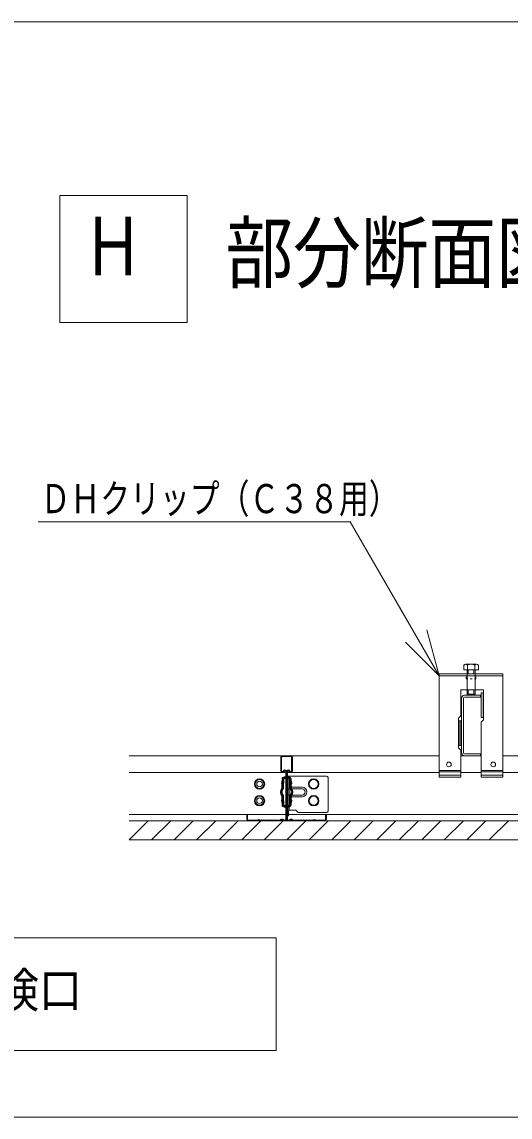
# Model space of a CAD drawing. Units: millimetres, scale not verified. Extents: x -205 to 205, y -142 to 142.
# Drawn here: x 80.2 to 110.9, y -60.4 to 8.5 of the extents above; entities that cross this region are included whole.
import ezdxf
from ezdxf.enums import TextEntityAlignment as Align

# ---------------------------------------------------------------- set-up
doc = ezdxf.new("R2010")
doc.units = ezdxf.units.MM
doc.header["$LTSCALE"] = 0.25
for name, color, linetype, lineweight in [('2-1_2-0', 7, 'Continuous', 18), ('2-3_2-2', 7, 'Continuous', 18), ('F-2_F-1 レイアウト', 7, 'Continuous', 18), ('F-3_F-2 補助線', 7, 'Continuous', 18)]:
    doc.layers.add(name, color=color, linetype=linetype, lineweight=lineweight)
doc.styles.add('ＭＳ ゴシック', font='')
doc.styles.get('ＭＳ ゴシック').set_extended_font_data('MS Gothic')

msp = doc.modelspace()

# ---------------------------------------------------------------- linework, layer by layer
at = {"layer": '2-1_2-0'}
for p, q in [((108.0845, -31.8937), (108.7773, -31.8937)), ((108.1809, -32.2437), (108.1809, -32.4937)), ((108.1999, -31.9437), (108.1999, -32.2437)), ((108.2509, -32.2437), (108.2509, -32.4937)), ((108.6109, -32.2437), (108.6109, -32.4937)), ((108.6618, -31.9437), (108.6618, -32.2437)), ((108.6809, -32.2437), (108.6809, -32.4937)), ((108.8927, -31.9437), (108.8927, -32.2437)), ((108.4309, -32.4937), (106.4309, -32.4937)), ((106.4309, -32.4937), (106.4309, -38.9937)), ((108.4309, -32.6137), (106.4309, -32.6137)), ((108.1309, -32.6778), (108.1309, -32.8078)), ((108.2239, -32.8078), (108.1309, -32.8078)), ((108.1809, -32.4937), (108.1809, -33.4937)), ((108.4309, -32.8078), (108.3664, -32.8078)), ((108.4309, -32.4937), (110.4309, -32.4937)), ((108.4309, -32.6137), (110.4309, -32.6137)), ((108.4309, -32.8078), (108.4954, -32.8078)), ((108.6378, -32.8078), (108.7309, -32.8078)), ((108.6809, -32.4937), (108.6809, -33.4937)), ((108.7309, -32.6778), (108.7309, -32.8078)), ((110.4309, -32.4937), (110.4309, -38.9937)), ((107.7959, -33.4937), (108.4309, -33.4937)), ((108.1809, -33.4937), (108.1809, -33.7737)), ((108.2509, -33.4937), (108.2509, -33.8437)), ((109.2159, -33.4937), (108.4309, -33.4937)), ((108.6109, -33.4937), (108.6109, -33.8437)), ((109.2159, -33.6937), (109.0659, -33.6937)), ((109.0659, -35.2437), (109.0659, -33.6937)), ((109.1859, -35.2437), (109.1859, -33.6937)), ((109.2159, -35.3937), (109.2159, -33.4937)), ((107.8309, -34.0237), (107.8309, -37.4637)), ((107.9509, -34.0237), (107.9509, -37.4637)), ((109.0309, -33.8437), (108.0109, -33.8437)), ((109.0309, -33.9637), (108.0109, -33.9637)), ((108.2509, -33.8437), (108.1809, -33.7737)), ((108.6109, -33.8437), (108.6809, -33.7737)), ((109.0309, -33.8437), (109.0309, -33.9637)), ((107.6459, -37.1437), (107.6459, -35.2937)), ((107.6459, -35.4437), (107.7959, -35.4437)), ((107.6759, -36.9937), (107.6759, -35.4437)), ((107.7959, -36.9937), (107.7959, -35.4437)), ((109.0659, -35.2437), (109.2159, -35.2437)), ((109.2159, -35.3937), (109.0659, -35.5437)), ((109.0659, -35.5437), (109.0659, -38.9937)), ((107.6459, -36.9937), (107.7959, -36.9937)), ((107.6459, -37.1437), (107.7959, -37.2937)), ((86.9467, -37.6437), (106.4309, -37.6437)), ((96.4767, -37.7437), (96.4767, -38.6037)), ((96.5267, -38.6037), (96.5267, -37.7437)), ((96.5617, -37.6437), (96.5517, -37.6437)), ((96.5767, -37.6437), (97.1067, -37.6437)), ((96.5767, -37.6937), (97.1067, -37.6937)), ((97.1567, -38.6037), (97.1567, -37.7437)), ((97.2067, -37.7437), (97.2067, -38.6037)), ((107.7959, -37.2937), (107.7959, -38.9937)), ((107.7959, -37.6437), (109.0659, -37.6437)), ((107.7959, -37.6437), (109.0659, -37.6437)), ((108.0109, -37.5237), (109.0309, -37.5237)), ((109.0309, -37.6437), (109.0309, -37.5237)), ((110.4309, -37.6437), (114.0804, -37.6437)), ((96.6138, -38.6373), (96.688, -38.5631)), ((97.0696, -38.6373), (96.9953, -38.5631)), ((86.9467, -38.7037), (106.4309, -38.7037)), ((96.5227, -39.3909), (96.5579, -39.1909)), ((96.5579, -39.1908), (96.5608, -39.0997)), ((96.5579, -39.1908), (96.608, -39.1908)), ((96.5716, -39.4237), (96.6069, -39.2237)), ((96.6217, -39.4237), (96.657, -39.2237)), ((96.6428, -39.6726), (96.6608, -39.1028)), ((96.6474, -38.6745), (96.7234, -38.5985)), ((96.6907, -38.9737), (96.7917, -38.9737)), ((96.6907, -39.0237), (96.7917, -39.0237)), ((96.6907, -39.0737), (96.7917, -39.0737)), ((96.7917, -38.6267), (96.7917, -41.6437)), ((96.8417, -38.6267), (96.8417, -41.6437)), ((96.8917, -38.6267), (96.8917, -41.6437)), ((96.9926, -38.9737), (96.8917, -38.9737)), ((96.9926, -39.0237), (96.8917, -39.0237)), ((96.9926, -39.0737), (96.8917, -39.0737)), ((96.9117, -38.9237), (96.9117, -41.0737)), ((97.0217, -38.9237), (96.9117, -38.9237)), ((96.9117, -39.0737), (97.0117, -39.0737)), ((97.036, -38.6745), (96.96, -38.5985)), ((97.0117, -41.0737), (97.0117, -38.9237)), ((97.0217, -38.9237), (99.3417, -38.9237)), ((97.0405, -39.6726), (97.0226, -39.1028)), ((97.0617, -39.4237), (97.0264, -39.2237)), ((97.0264, -39.2237), (97.0764, -39.2237)), ((97.0764, -39.2237), (97.0726, -39.1012)), ((97.1254, -39.1908), (97.0754, -39.1908)), ((97.1117, -39.4237), (97.0764, -39.2237)), ((97.1254, -39.1908), (97.1225, -39.0997)), ((97.1607, -39.3909), (97.1254, -39.1909)), ((99.4417, -39.0237), (99.4417, -41.1237)), ((106.4309, -38.5719), (107.7959, -38.5719)), ((106.4309, -38.6491), (107.7959, -38.6491)), ((106.4309, -38.8737), (107.7959, -38.8737)), ((106.4309, -38.9937), (107.7959, -38.9937)), ((107.7959, -38.7037), (109.0659, -38.7037)), ((110.4309, -38.5719), (109.0659, -38.5719)), ((110.4309, -38.6491), (109.0659, -38.6491)), ((110.4309, -38.8737), (109.0659, -38.8737)), ((110.4309, -38.9937), (109.0659, -38.9937)), ((110.4309, -38.7037), (114.0804, -38.7037)), ((96.5775, -39.3908), (96.5227, -39.3908)), ((96.55, -39.4425), (96.5227, -39.3908)), ((96.5429, -39.6695), (96.55, -39.4425)), ((96.5816, -39.4425), (96.55, -39.4425)), ((96.6217, -39.4237), (96.5716, -39.4237)), ((96.599, -39.4755), (96.5716, -39.4237)), ((96.5929, -39.6711), (96.599, -39.4755)), ((96.649, -39.4755), (96.599, -39.4755)), ((96.649, -39.4755), (96.6217, -39.4237)), ((97.0117, -39.7437), (96.9117, -39.7437)), ((97.8117, -39.6237), (97.0117, -39.6237)), ((97.8117, -39.7237), (97.0117, -39.7237)), ((97.0343, -39.4755), (97.0617, -39.4237)), ((97.0343, -39.4755), (97.0843, -39.4755)), ((97.0617, -39.4237), (97.1117, -39.4237)), ((97.0843, -39.4755), (97.1117, -39.4237)), ((97.0905, -39.6711), (97.0843, -39.4755)), ((97.1018, -39.4425), (97.1333, -39.4425)), ((97.1059, -39.3908), (97.1607, -39.3908)), ((97.1333, -39.4425), (97.1607, -39.3908)), ((97.1405, -39.6695), (97.1333, -39.4425)), ((96.55, -40.405), (96.5227, -40.4567)), ((96.5227, -40.4566), (96.5579, -40.6566)), ((96.5775, -40.4567), (96.5227, -40.4567)), ((96.5429, -40.178), (96.55, -40.405)), ((96.5816, -40.405), (96.55, -40.405)), ((96.599, -40.372), (96.5716, -40.4237)), ((96.5716, -40.4237), (96.6069, -40.6237)), ((96.6217, -40.4237), (96.5716, -40.4237)), ((96.5929, -40.1764), (96.5815, -40.1462)), ((96.5929, -40.1764), (96.599, -40.372)), ((96.649, -40.372), (96.599, -40.372)), ((96.6069, -40.6237), (96.6108, -40.7463)), ((96.657, -40.6237), (96.6069, -40.6237)), ((96.649, -40.372), (96.6217, -40.4237)), ((96.6217, -40.4237), (96.657, -40.6237)), ((96.6428, -40.1749), (96.6608, -40.7447)), ((96.9117, -40.1037), (97.0117, -40.1037)), ((97.8117, -40.1237), (97.0117, -40.1237)), ((97.8117, -40.2237), (97.0117, -40.2237)), ((97.0405, -40.1749), (97.0226, -40.7447)), ((97.0617, -40.4237), (97.0264, -40.6237)), ((97.0264, -40.6237), (97.0764, -40.6237)), ((97.0343, -40.372), (97.0843, -40.372)), ((97.0343, -40.372), (97.0617, -40.4237)), ((97.0617, -40.4237), (97.1117, -40.4237)), ((97.0764, -40.6237), (97.0726, -40.7463)), ((97.1117, -40.4237), (97.0764, -40.6237)), ((97.0905, -40.1764), (97.0843, -40.372)), ((97.0843, -40.372), (97.1117, -40.4237)), ((97.1018, -40.405), (97.1333, -40.405)), ((97.1059, -40.4567), (97.1607, -40.4567)), ((97.1607, -40.4566), (97.1254, -40.6566)), ((97.1405, -40.178), (97.1333, -40.405)), ((97.1333, -40.405), (97.1607, -40.4567)), ((96.5579, -40.6567), (96.5608, -40.7478)), ((96.5579, -40.6567), (96.608, -40.6567)), ((96.6907, -40.7737), (96.7917, -40.7737)), ((96.6907, -40.8237), (96.7917, -40.8237)), ((96.6907, -40.8737), (96.7917, -40.8737)), ((96.7917, -41.1337), (96.9617, -41.1337)), ((96.9926, -40.7737), (96.8917, -40.7737)), ((96.9926, -40.8237), (96.8917, -40.8237)), ((96.9926, -40.8737), (96.8917, -40.8737)), ((96.9117, -40.7737), (97.0117, -40.7737)), ((96.9117, -41.0737), (97.4117, -41.0737)), ((97.1254, -40.6567), (97.0754, -40.6567)), ((97.1254, -40.6567), (97.1225, -40.7478)), ((97.4117, -41.0737), (97.5617, -41.2237)), ((97.5617, -41.2237), (99.3417, -41.2237)), ((86.9467, -41.3437), (114.0804, -41.3437)), ((119.0804, -41.7437), (86.9467, -41.7437)), ((86.9467, -42.9437), (88.1467, -41.7437)), ((88.3609, -42.9437), (89.5609, -41.7437)), ((89.7751, -42.9437), (90.9751, -41.7437)), ((91.1894, -42.9437), (92.3894, -41.7437)), ((92.6036, -42.9437), (93.8036, -41.7437)), ((94.0178, -42.9437), (95.2178, -41.7437)), ((94.3417, -41.6437), (94.3417, -41.3437)), ((94.3417, -41.3437), (94.3917, -41.3437)), ((94.3917, -41.3437), (94.3917, -41.6437)), ((94.4417, -41.6937), (95.0144, -41.6937)), ((94.4417, -41.7437), (95.0144, -41.7437)), ((95.0422, -41.6742), (95.0285, -41.6879)), ((95.0775, -41.7096), (95.0639, -41.7232)), ((95.1058, -41.7096), (95.1195, -41.7232)), ((95.1548, -41.6879), (95.1412, -41.6742)), ((95.1851, -41.6937), (95.1689, -41.6937)), ((95.1851, -41.7437), (95.1689, -41.7437)), ((95.2982, -41.6937), (95.3551, -41.6937)), ((95.2982, -41.7437), (95.3551, -41.7437)), ((95.432, -42.9437), (96.632, -41.7437)), ((95.4682, -41.6937), (95.5251, -41.6937)), ((95.5251, -41.7437), (95.4682, -41.7437)), ((95.6382, -41.6937), (95.6951, -41.6937)), ((95.6951, -41.7437), (95.6382, -41.7437)), ((95.8082, -41.6937), (95.8651, -41.6937)), ((95.8082, -41.7437), (95.8651, -41.7437)), ((95.9782, -41.6937), (96.0351, -41.6937)), ((96.0351, -41.7437), (95.9782, -41.7437)), ((96.4365, -41.6937), (96.1482, -41.6937)), ((96.1482, -41.7437), (96.4352, -41.7437)), ((96.4672, -41.6795), (96.4827, -41.6609)), ((96.521, -41.693), (96.5055, -41.7116)), ((96.5823, -41.693), (96.5979, -41.7116)), ((96.6362, -41.6795), (96.6206, -41.6609)), ((96.7417, -41.6937), (96.6668, -41.6937)), ((96.6668, -41.7437), (96.7417, -41.7437)), ((96.8462, -42.9437), (98.0462, -41.7437)), ((96.9417, -41.6937), (97.0165, -41.6937)), ((97.0165, -41.7437), (96.9417, -41.7437)), ((97.0472, -41.6795), (97.0627, -41.6609)), ((97.101, -41.693), (97.0855, -41.7116)), ((97.1623, -41.693), (97.1779, -41.7116)), ((97.2162, -41.6795), (97.2006, -41.6609)), ((97.2468, -41.6937), (97.5351, -41.6937)), ((97.2482, -41.7437), (97.5351, -41.7437)), ((97.7051, -41.6937), (97.6482, -41.6937)), ((97.6482, -41.7437), (97.7051, -41.7437)), ((97.8751, -41.6937), (97.8182, -41.6937)), ((97.8182, -41.7437), (97.8751, -41.7437)), ((98.0451, -41.6937), (97.9882, -41.6937)), ((97.9882, -41.7437), (98.0451, -41.7437)), ((98.2151, -41.6937), (98.1582, -41.6937)), ((98.1582, -41.7437), (98.2151, -41.7437)), ((98.2604, -42.9437), (99.4604, -41.7437)), ((98.3851, -41.6937), (98.3282, -41.6937)), ((98.3282, -41.7437), (98.3851, -41.7437)), ((98.4982, -41.6937), (98.5144, -41.6937)), ((98.4982, -41.7437), (98.5144, -41.7437)), ((98.5285, -41.6879), (98.5422, -41.6742)), ((98.5775, -41.7096), (98.5639, -41.7232)), ((98.6058, -41.7096), (98.6195, -41.7232)), ((98.6412, -41.6742), (98.6548, -41.6879)), ((99.2417, -41.6937), (98.6689, -41.6937)), ((99.2417, -41.7437), (98.6689, -41.7437)), ((99.3417, -41.6437), (99.3417, -41.3437)), ((99.6746, -42.9437), (100.8746, -41.7437)), ((101.0888, -42.9437), (102.2888, -41.7437)), ((102.5031, -42.9437), (103.7031, -41.7437)), ((103.9173, -42.9437), (105.1173, -41.7437)), ((105.3315, -42.9437), (106.5315, -41.7437)), ((106.7457, -42.9437), (107.9457, -41.7437)), ((108.1599, -42.9437), (109.3599, -41.7437)), ((109.5741, -42.9437), (110.7741, -41.7437)), ((119.0804, -42.9437), (86.9467, -42.9437))]:
    msp.add_line(p, q, dxfattribs=at)
for points in [[(107.969, -31.9437), (107.969, -32.2437), (108.8927, -32.2437)], [(107.6459, -35.2937), (107.7959, -35.1437), (107.7959, -33.4937)], [(108.6809, -33.4937), (108.6809, -33.7737), (108.1809, -33.7737)], [(96.657, -39.2237), (96.6069, -39.2237), (96.6108, -39.1012)], [(96.7917, -41.4337), (96.9617, -41.4337), (96.9617, -41.1337)], [(99.3417, -41.3437), (99.2917, -41.3437), (99.2917, -41.6437)]]:
    msp.add_lwpolyline(points, dxfattribs=at)
for centre, radius in [((107.0384, -38.1937), 0.15), ((109.8234, -38.1937), 0.15), ((95.1417, -39.4237), 0.325), ((95.1417, -39.4237), 0.275), ((95.1417, -39.4237), 0.175), ((98.5417, -39.4237), 0.325), ((98.5417, -39.4237), 0.275), ((95.1417, -40.4737), 0.325), ((95.1417, -40.4737), 0.275), ((95.1417, -40.4737), 0.175), ((98.5417, -40.4737), 0.325), ((98.5417, -40.4737), 0.275)]:
    msp.add_circle(centre, radius, dxfattribs=at)
for centre, radius, start, end in [((108.0845, -32.0521), 0.1583, 43.17355, 136.82645), ((108.4309, -32.4521), 0.5583, 65.5673, 114.4327), ((108.7773, -32.0521), 0.1583, 43.17355, 136.82645), ((108.0109, -34.0237), 0.18, 90, 180), ((108.0109, -34.0237), 0.06, 90, 180), ((96.5767, -37.7437), 0.1, 90, 180), ((96.5517, -37.6937), 0.05, 90, 180), ((96.5767, -37.7437), 0.05, 90, 180), ((97.1067, -37.7437), 0.1, 0, 90), ((97.1067, -37.7437), 0.05, 0, 90), ((108.0109, -37.4637), 0.18, 180, 270), ((108.0109, -37.4637), 0.06, 180, 270), ((96.7517, -38.6267), 0.09, 0, 135), ((96.9317, -38.6267), 0.09, 45, 180), ((96.5767, -38.6037), 0.1, 180, 315), ((96.5767, -38.6037), 0.05, 180, 317.84797), ((96.6907, -39.1037), 0.13, 90, 178.19815), ((96.6907, -39.1037), 0.08, 90, 178.19815), ((96.6907, -39.1037), 0.03, 90, 178.19815), ((96.7517, -38.6267), 0.04, 0, 135), ((96.9317, -38.6267), 0.04, 45, 180), ((96.9926, -39.1037), 0.13, 1.80185, 90), ((96.9926, -39.1037), 0.08, 1.80185, 90), ((96.9926, -39.1037), 0.03, 1.80185, 90), ((97.1067, -38.6037), 0.1, 225, 0), ((97.1067, -38.6037), 0.05, 222.15203, 0), ((99.3417, -39.0237), 0.1, 0, 90), ((96.8517, -39.9237), 0.4, 140.5317, 219.4683), ((96.8517, -39.9237), 0.35, 140.5317, 219.4683), ((96.8517, -39.9237), 0.3, 140.5317, 219.4683), ((96.5429, -39.6695), 0.05, 320.5317, 358.19815), ((96.5429, -39.6695), 0.1, 320.5317, 358.19815), ((97.1405, -39.6695), 0.1, 181.80185, 219.4683), ((96.8317, -39.9237), 0.3, 320.5317, 39.4683), ((97.1405, -39.6695), 0.05, 181.80185, 219.4683), ((96.8317, -39.9237), 0.35, 320.5317, 39.4683), ((96.8317, -39.9237), 0.4, 320.5317, 39.4683), ((97.8117, -39.9237), 0.3, 270, 90), ((97.8117, -39.9237), 0.2, 270, 90), ((96.5429, -40.178), 0.1, 1.80185, 39.4683), ((97.1405, -40.178), 0.1, 140.5317, 178.19815), ((97.1405, -40.178), 0.05, 140.5317, 178.19815), ((96.6907, -40.7437), 0.13, 181.80185, 270), ((96.6907, -40.7437), 0.08, 181.80185, 270), ((96.6907, -40.7437), 0.03, 181.80185, 270), ((96.9926, -40.7437), 0.03, 270, 358.19815), ((96.9926, -40.7437), 0.08, 270, 358.19815), ((96.9926, -40.7437), 0.13, 270, 358.19815), ((99.3417, -41.1237), 0.1, 270, 0), ((94.4417, -41.6437), 0.1, 180, 270), ((94.4417, -41.6437), 0.05, 180, 270), ((95.0144, -41.6737), 0.02, 270, 315), ((95.0144, -41.6737), 0.07, 270, 315), ((95.0917, -41.7237), 0.07, 45, 135), ((95.0917, -41.7237), 0.02, 45, 135), ((95.1689, -41.6737), 0.07, 225, 270), ((95.1689, -41.6737), 0.02, 225, 270), ((95.1851, -41.6737), 0.02, 270, 308.94244), ((95.1851, -41.6737), 0.07, 270, 308.94244), ((95.2417, -41.7437), 0.07, 51.05756, 128.94244), ((95.2417, -41.7437), 0.02, 53.1301, 128.94244), ((95.2982, -41.6737), 0.07, 231.05756, 270), ((95.2982, -41.6737), 0.02, 231.05756, 270), ((95.3551, -41.6737), 0.02, 270, 308.94244), ((95.3551, -41.6737), 0.07, 270, 308.94244), ((95.4117, -41.7437), 0.07, 51.05756, 128.94244), ((95.4117, -41.7437), 0.02, 51.05756, 126.8699), ((95.4682, -41.6737), 0.07, 231.05756, 270), ((95.4682, -41.6737), 0.02, 231.05756, 270), ((95.5251, -41.6737), 0.02, 270, 308.94244), ((95.5251, -41.6737), 0.07, 270, 308.94244), ((95.5817, -41.7437), 0.07, 51.05756, 128.94244), ((95.5817, -41.7437), 0.02, 51.05756, 126.8699), ((95.6382, -41.6737), 0.07, 231.05756, 270), ((95.6382, -41.6737), 0.02, 231.05756, 270), ((95.6951, -41.6737), 0.02, 270, 308.94244), ((95.6951, -41.6737), 0.07, 270, 308.94244), ((95.7517, -41.7437), 0.07, 51.05756, 128.94244), ((95.7517, -41.7437), 0.02, 51.05756, 126.8699), ((95.8082, -41.6737), 0.07, 231.05756, 270), ((95.8082, -41.6737), 0.02, 231.05756, 270), ((95.8651, -41.6737), 0.02, 270, 308.94244), ((95.8651, -41.6737), 0.07, 270, 308.94244), ((95.9217, -41.7437), 0.07, 51.05756, 128.94244), ((95.9217, -41.7437), 0.02, 51.05756, 126.8699), ((95.9782, -41.6737), 0.07, 231.05756, 270), ((95.9782, -41.6737), 0.02, 231.05756, 270), ((96.0351, -41.6737), 0.02, 270, 308.94244), ((96.0351, -41.6737), 0.07, 270, 308.94244), ((96.0917, -41.7437), 0.07, 51.05756, 128.94244), ((96.0917, -41.7437), 0.02, 51.05756, 126.8699), ((96.1482, -41.6737), 0.07, 231.05756, 270), ((96.1482, -41.6737), 0.02, 231.05756, 270), ((96.4365, -41.6537), 0.04, 270, 320), ((96.4365, -41.6537), 0.09, 270, 320), ((96.5517, -41.7187), 0.09, 40, 140), ((96.5517, -41.7187), 0.04, 40, 140), ((96.6668, -41.6537), 0.09, 220, 270), ((96.6668, -41.6537), 0.04, 220, 270), ((96.7417, -41.6437), 0.05, 270, 0), ((96.7417, -41.6437), 0.1, 270, 0), ((96.9417, -41.6437), 0.1, 180, 270), ((96.9417, -41.6437), 0.05, 180, 270), ((97.0165, -41.6537), 0.04, 270, 320), ((97.0165, -41.6537), 0.09, 270, 320), ((97.1317, -41.7187), 0.09, 40, 140), ((97.1317, -41.7187), 0.04, 40, 140), ((97.2468, -41.6537), 0.09, 220, 270), ((97.2468, -41.6537), 0.04, 220, 270), ((97.5351, -41.6737), 0.02, 270, 308.94244), ((97.5351, -41.6737), 0.07, 270, 308.94244), ((97.5917, -41.7437), 0.07, 51.05756, 128.94244), ((97.5917, -41.7437), 0.02, 53.1301, 128.94244), ((97.6482, -41.6737), 0.07, 231.05756, 270), ((97.6482, -41.6737), 0.02, 231.05756, 270), ((97.7051, -41.6737), 0.02, 270, 308.94244), ((97.7051, -41.6737), 0.07, 270, 308.94244), ((97.7617, -41.7437), 0.07, 51.05756, 128.94244), ((97.7617, -41.7437), 0.02, 53.1301, 128.94244), ((97.8182, -41.6737), 0.07, 231.05756, 270), ((97.8182, -41.6737), 0.02, 231.05756, 270), ((97.8751, -41.6737), 0.02, 270, 308.94244), ((97.8751, -41.6737), 0.07, 270, 308.94244), ((97.9317, -41.7437), 0.07, 51.05756, 128.94244), ((97.9317, -41.7437), 0.02, 53.1301, 128.94244), ((97.9882, -41.6737), 0.07, 231.05756, 270), ((97.9882, -41.6737), 0.02, 231.05756, 270), ((98.0451, -41.6737), 0.02, 270, 308.94244), ((98.0451, -41.6737), 0.07, 270, 308.94244), ((98.1017, -41.7437), 0.07, 51.05756, 128.94244), ((98.1017, -41.7437), 0.02, 53.1301, 128.94244), ((98.1582, -41.6737), 0.07, 231.05756, 270), ((98.1582, -41.6737), 0.02, 231.05756, 270), ((98.2151, -41.6737), 0.02, 270, 308.94244), ((98.2151, -41.6737), 0.07, 270, 308.94244), ((98.2717, -41.7437), 0.07, 51.05756, 128.94244), ((98.2717, -41.7437), 0.02, 53.1301, 128.94244), ((98.3282, -41.6737), 0.07, 231.05756, 270), ((98.3282, -41.6737), 0.02, 231.05756, 270), ((98.3851, -41.6737), 0.02, 270, 308.94244), ((98.3851, -41.6737), 0.07, 270, 308.94244), ((98.4417, -41.7437), 0.07, 51.05756, 128.94244), ((98.4417, -41.7437), 0.02, 51.05756, 126.8699), ((98.4982, -41.6737), 0.07, 231.05756, 270), ((98.4982, -41.6737), 0.02, 231.05756, 270), ((98.5144, -41.6737), 0.02, 270, 315), ((98.5144, -41.6737), 0.07, 270, 315), ((98.5917, -41.7237), 0.07, 45, 135), ((98.5917, -41.7237), 0.02, 45, 135), ((98.6689, -41.6737), 0.07, 225, 270), ((98.6689, -41.6737), 0.02, 225, 270), ((99.2417, -41.6437), 0.1, 270, 0), ((99.2417, -41.6437), 0.05, 270, 0)]:
    msp.add_arc(centre, radius, start, end, dxfattribs=at)
at = {"layer": '2-3_2-2'}
for p, q in [((82.5942, -2.4101), (82.5942, -10.4101)), ((90.5942, -2.4101), (82.5942, -2.4101)), ((90.5942, -10.4101), (90.5942, -2.4101)), ((82.5942, -10.4101), (90.5942, -10.4101)), ((81.2371, -22.9429), (100.8419, -22.9429)), ((106.4267, -32.6161), (100.8419, -22.9429)), ((106.4267, -32.6161), (105.6503, -29.7184)), ((106.4267, -32.6161), (104.3054, -30.4948))]:
    msp.add_line(p, q, dxfattribs=at)
msp.add_lwpolyline([(56.0995, -49.1009), (96.1759, -49.1009), (96.1759, -56.1732), (56.0995, -56.1732)], close=True, dxfattribs=at)
at = {"layer": 'F-2_F-1 レイアウト'}
msp.add_line((-11.7688, -60.3697), (194.7932, -60.3697), dxfattribs=at)
at = {"layer": 'F-3_F-2 補助線'}
msp.add_line((-45.7277, 8.5), (205, 8.5), dxfattribs=at)

# ---------------------------------------------------------------- texts
at = {"layer": '2-3_2-2', "style": 'ＭＳ ゴシック'}
for s, height, width, p in [('Ｈ', 3.666, 0.75, (84.0655, -8.527)), ('部分断面図', 3.666, 0.85, (92.9979, -8.941)), ('ＤＨクリップ（Ｃ３８用）', 1.833, 0.75, (81.3803, -22.9429)), ('目地タイプ点検口', 2.199, 0.9, (62.3877, -54.1371))]:
    msp.add_text(s, height=height, dxfattribs=dict(at, width=width)).set_placement(p, align=Align.BOTTOM_LEFT)

doc.saveas('drawing.dxf')
